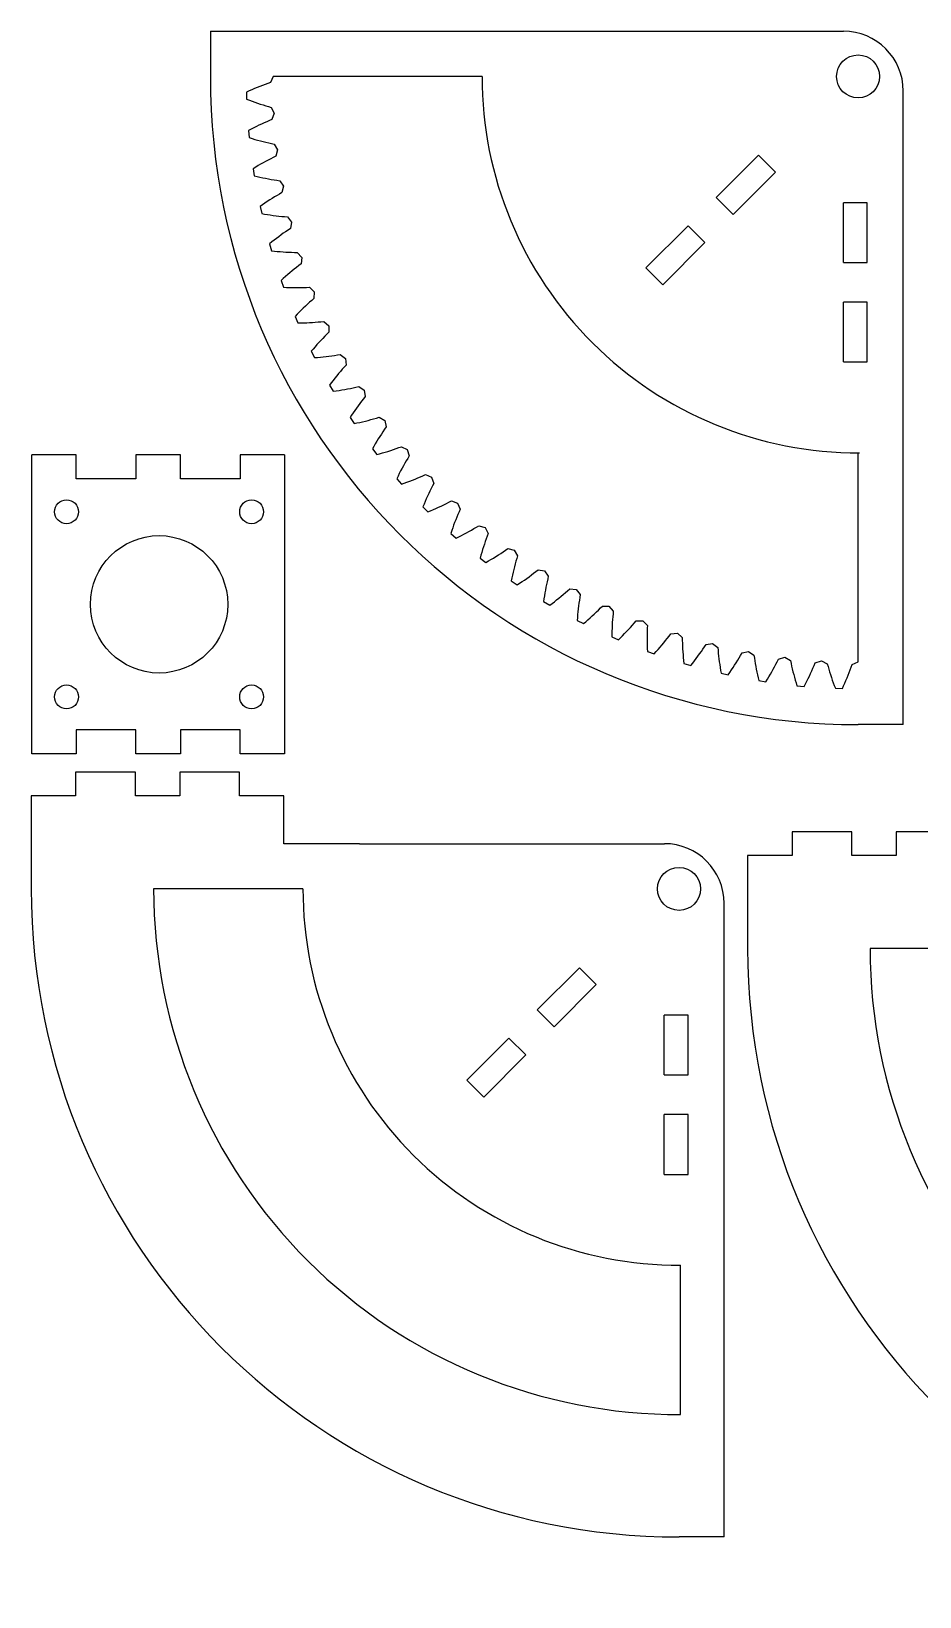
# Model space of a CAD drawing. Extents: x -1170 to -522, y -320 to 158.
# Drawn here: x -798 to -649.2, y -104 to 158 of the extents above; entities that cross this region are included whole.
import ezdxf

# ---------------------------------------------------------------- set-up
doc = ezdxf.new("R2010")
doc.units = 0
doc.linetypes.add('K5LT_BASIC', pattern=[0])
doc.layers.get('0').update_dxf_attribs({"lineweight": 25, "true_color": 0xffffff})
doc.layers.add('Системный слой', color=7, linetype='Continuous', true_color=0xffffff)

msp = doc.modelspace()

# ---------------------------------------------------------------- linework, layer by layer
at = {"color": 1, "true_color": 0xff0000}
for p, q in [((-768.03, 158.03), (-661.97, 158.03)), ((-768.03, 158.03), (-768.03, 150.47)), ((-757.97, 149.47), (-758.42, 149.3)), ((-757.53, 150.47), (-757.97, 149.47)), ((-757.53, 150.47), (-757.53, 150.47)), ((-761.55, 148.05), (-762, 147.85)), ((-762, 147.85), (-761.96, 146.66)), ((-761.1, 148.25), (-761.55, 148.05)), ((-760.66, 148.44), (-761.1, 148.25)), ((-760.21, 148.63), (-760.66, 148.44)), ((-759.77, 148.8), (-760.21, 148.63)), ((-759.32, 148.98), (-759.77, 148.8)), ((-758.87, 149.14), (-759.32, 148.98)), ((-758.42, 149.3), (-758.87, 149.14)), ((-761.96, 146.66), (-761.5, 146.48)), ((-761.5, 146.48), (-761.04, 146.31)), ((-761.04, 146.31), (-760.59, 146.15)), ((-760.59, 146.15), (-760.13, 145.99)), ((-760.13, 145.99), (-759.67, 145.84)), ((-759.67, 145.84), (-759.21, 145.7)), ((-759.21, 145.7), (-758.76, 145.56)), ((-758.76, 145.56), (-758.3, 145.43)), ((-758.3, 145.43), (-757.84, 145.29)), ((-757.84, 145.29), (-757.34, 144.32)), ((-757.34, 144.32), (-757.72, 143.29)), ((-757.34, 144.32), (-757.34, 144.32)), ((-761.2, 141.65), (-761.63, 141.42)), ((-760.76, 141.88), (-761.2, 141.65)), ((-760.33, 142.1), (-760.76, 141.88)), ((-759.9, 142.31), (-760.33, 142.1)), ((-759.46, 142.51), (-759.9, 142.31)), ((-759.03, 142.71), (-759.46, 142.51)), ((-758.59, 142.9), (-759.03, 142.71)), ((-758.15, 143.1), (-758.59, 142.9)), ((-757.72, 143.29), (-758.15, 143.1)), ((-761.63, 141.42), (-761.52, 140.23)), ((-761.52, 140.23), (-761.05, 140.08)), ((-761.05, 140.08), (-760.58, 139.94)), ((-760.58, 139.94), (-760.12, 139.81)), ((-760.12, 139.81), (-759.65, 139.68)), ((-759.65, 139.68), (-759.18, 139.56)), ((-759.18, 139.56), (-758.72, 139.45)), ((-758.72, 139.45), (-758.25, 139.34)), ((-758.25, 139.34), (-757.79, 139.24)), ((-757.79, 139.24), (-757.32, 139.13)), ((-757.32, 139.13), (-756.76, 138.19)), ((-758.34, 136.48), (-758.77, 136.25)), ((-757.92, 136.7), (-758.34, 136.48)), ((-757.5, 136.92), (-757.92, 136.7)), ((-757.07, 137.14), (-757.5, 136.92)), ((-756.76, 138.19), (-757.07, 137.14)), ((-756.76, 138.19), (-756.76, 138.19)), ((-683.29, 130.2), (-676.22, 137.27)), ((-673.39, 134.44), (-676.22, 137.27)), ((-760.44, 135.28), (-760.86, 135.03)), ((-760.86, 135.03), (-760.67, 133.85)), ((-760.67, 133.85), (-760.2, 133.73)), ((-760.03, 135.54), (-760.44, 135.28)), ((-760.2, 133.73), (-759.72, 133.62)), ((-759.61, 135.78), (-760.03, 135.54)), ((-759.19, 136.02), (-759.61, 135.78)), ((-758.77, 136.25), (-759.19, 136.02)), ((-680.47, 127.37), (-673.39, 134.44)), ((-759.72, 133.62), (-759.25, 133.51)), ((-759.25, 133.51), (-758.77, 133.42)), ((-758.77, 133.42), (-758.3, 133.33)), ((-758.3, 133.33), (-757.83, 133.24)), ((-757.83, 133.24), (-757.36, 133.16)), ((-757.36, 133.16), (-756.89, 133.09)), ((-756.89, 133.09), (-756.42, 133.01)), ((-756.04, 131.04), (-756.45, 130.79)), ((-756.42, 133.01), (-755.79, 132.11)), ((-755.79, 132.11), (-756.04, 131.04)), ((-755.79, 132.11), (-755.79, 132.11)), ((-759.29, 128.98), (-759.69, 128.69)), ((-759.69, 128.69), (-759.43, 127.53)), ((-758.89, 129.26), (-759.29, 128.98)), ((-758.49, 129.53), (-758.89, 129.26)), ((-758.08, 129.79), (-758.49, 129.53)), ((-757.68, 130.05), (-758.08, 129.79)), ((-757.27, 130.3), (-757.68, 130.05)), ((-756.86, 130.55), (-757.27, 130.3)), ((-756.45, 130.79), (-756.86, 130.55)), ((-683.29, 130.2), (-680.47, 127.37)), ((-658, 129.33), (-662, 129.33)), ((-662, 119.33), (-662, 129.33)), ((-658, 119.33), (-658, 129.33)), ((-759.43, 127.53), (-758.95, 127.44)), ((-758.95, 127.44), (-758.47, 127.36)), ((-758.47, 127.36), (-757.99, 127.29)), ((-757.99, 127.29), (-757.51, 127.22)), ((-757.51, 127.22), (-757.03, 127.16)), ((-757.03, 127.16), (-756.55, 127.1)), ((-756.55, 127.1), (-756.08, 127.05)), ((-756.08, 127.05), (-755.61, 127.01)), ((-755.61, 127.01), (-755.13, 126.96)), ((-755.13, 126.96), (-754.45, 126.1)), ((-754.45, 126.1), (-754.63, 125.02)), ((-754.45, 126.1), (-754.45, 126.1)), ((-756.98, 123.36), (-757.36, 123.06)), ((-756.59, 123.65), (-756.98, 123.36)), ((-756.2, 123.93), (-756.59, 123.65)), ((-755.81, 124.21), (-756.2, 123.93)), ((-755.42, 124.48), (-755.81, 124.21)), ((-755.02, 124.75), (-755.42, 124.48)), ((-754.63, 125.02), (-755.02, 124.75)), ((-695.08, 118.42), (-688.01, 125.49)), ((-685.18, 122.66), (-688.01, 125.49)), ((-757.74, 122.76), (-758.12, 122.45)), ((-758.12, 122.45), (-757.79, 121.3)), ((-757.79, 121.3), (-757.3, 121.25)), ((-757.36, 123.06), (-757.74, 122.76)), ((-757.3, 121.25), (-756.82, 121.19)), ((-756.82, 121.19), (-756.34, 121.15)), ((-756.34, 121.15), (-755.85, 121.11)), ((-755.85, 121.11), (-755.37, 121.08)), ((-755.37, 121.08), (-754.9, 121.06)), ((-754.9, 121.06), (-754.42, 121.04)), ((-754.42, 121.04), (-753.94, 121.02)), ((-753.94, 121.02), (-753.47, 121.01)), ((-753.47, 121.01), (-752.73, 120.19)), ((-692.25, 115.59), (-685.18, 122.66)), ((-753.97, 118.21), (-754.34, 117.91)), ((-753.6, 118.51), (-753.97, 118.21)), ((-753.22, 118.8), (-753.6, 118.51)), ((-752.85, 119.09), (-753.22, 118.8)), ((-752.73, 120.19), (-752.85, 119.09)), ((-752.73, 120.19), (-752.73, 120.19)), ((-695.08, 118.42), (-692.25, 115.59)), ((-662, 119.33), (-658, 119.33)), ((-755.81, 116.64), (-756.17, 116.31)), ((-756.17, 116.31), (-755.77, 115.19)), ((-755.45, 116.97), (-755.81, 116.64)), ((-755.08, 117.29), (-755.45, 116.97)), ((-754.71, 117.6), (-755.08, 117.29)), ((-754.34, 117.91), (-754.71, 117.6)), ((-755.77, 115.19), (-755.28, 115.16)), ((-755.28, 115.16), (-754.79, 115.14)), ((-754.79, 115.14), (-754.3, 115.13)), ((-754.3, 115.13), (-753.82, 115.12)), ((-753.82, 115.12), (-753.34, 115.12)), ((-753.34, 115.12), (-752.86, 115.13)), ((-752.86, 115.13), (-752.38, 115.14)), ((-752.38, 115.14), (-751.91, 115.15)), ((-751.91, 115.15), (-751.43, 115.17)), ((-751.43, 115.17), (-750.65, 114.39)), ((-751.05, 112.98), (-751.4, 112.66)), ((-750.69, 113.3), (-751.05, 112.98)), ((-750.65, 114.39), (-750.69, 113.3)), ((-750.65, 114.39), (-750.65, 114.39)), ((-753.5, 110.66), (-753.83, 110.31)), ((-753.83, 110.31), (-753.36, 109.22)), ((-753.15, 111.01), (-753.5, 110.66)), ((-752.81, 111.36), (-753.15, 111.01)), ((-752.46, 111.69), (-752.81, 111.36)), ((-752.11, 112.02), (-752.46, 111.69)), ((-751.76, 112.35), (-752.11, 112.02)), ((-751.4, 112.66), (-751.76, 112.35)), ((-658, 112.67), (-662, 112.67)), ((-662, 102.67), (-662, 112.67)), ((-658, 102.67), (-658, 112.67)), ((-753.36, 109.22), (-752.87, 109.22)), ((-752.87, 109.22), (-752.38, 109.23)), ((-752.38, 109.23), (-751.9, 109.25)), ((-751.9, 109.25), (-751.42, 109.27)), ((-751.42, 109.27), (-750.94, 109.3)), ((-750.94, 109.3), (-750.46, 109.34)), ((-750.46, 109.34), (-749.98, 109.38)), ((-749.98, 109.38), (-749.51, 109.42)), ((-749.51, 109.42), (-749.03, 109.46)), ((-749.03, 109.46), (-748.2, 108.74)), ((-748.18, 107.65), (-748.51, 107.31)), ((-748.2, 108.74), (-748.2, 108.74)), ((-748.2, 108.74), (-748.18, 107.65)), ((-750.81, 104.84), (-751.13, 104.47)), ((-750.49, 105.21), (-750.81, 104.84)), ((-750.17, 105.58), (-750.49, 105.21)), ((-749.84, 105.93), (-750.17, 105.58)), ((-749.52, 106.28), (-749.84, 105.93)), ((-749.18, 106.63), (-749.52, 106.28)), ((-748.85, 106.97), (-749.18, 106.63)), ((-748.51, 107.31), (-748.85, 106.97)), ((-751.13, 104.47), (-750.59, 103.41)), ((-750.59, 103.41), (-750.1, 103.44)), ((-750.1, 103.44), (-749.61, 103.48)), ((-749.61, 103.48), (-749.13, 103.53)), ((-749.13, 103.53), (-748.65, 103.58)), ((-748.65, 103.58), (-748.17, 103.64)), ((-748.17, 103.64), (-747.7, 103.71)), ((-747.7, 103.71), (-747.22, 103.78)), ((-747.22, 103.78), (-746.75, 103.85)), ((-746.75, 103.85), (-746.28, 103.93)), ((-746.28, 103.93), (-745.41, 103.26)), ((-745.41, 103.26), (-745.41, 103.26)), ((-745.41, 103.26), (-745.31, 102.16)), ((-662, 102.67), (-658, 102.67)), ((-747.47, 99.59), (-747.77, 99.2)), ((-747.17, 99.97), (-747.47, 99.59)), ((-746.87, 100.35), (-747.17, 99.97)), ((-746.56, 100.72), (-746.87, 100.35)), ((-746.25, 101.09), (-746.56, 100.72)), ((-745.94, 101.45), (-746.25, 101.09)), ((-745.63, 101.81), (-745.94, 101.45)), ((-745.31, 102.16), (-745.63, 101.81)), ((-747.77, 99.2), (-748.06, 98.81)), ((-748.06, 98.81), (-747.45, 97.78)), ((-747.45, 97.78), (-746.96, 97.85)), ((-746.96, 97.85), (-746.48, 97.92)), ((-746.48, 97.92), (-746, 98)), ((-746, 98), (-745.53, 98.08)), ((-745.53, 98.08), (-745.05, 98.17)), ((-745.05, 98.17), (-744.58, 98.26)), ((-744.58, 98.26), (-744.12, 98.37)), ((-744.12, 98.37), (-743.65, 98.47)), ((-743.65, 98.47), (-743.19, 98.57)), ((-743.19, 98.57), (-742.27, 97.96)), ((-742.27, 97.96), (-742.27, 97.96)), ((-742.27, 97.96), (-742.11, 96.87)), ((-743.83, 94.57), (-744.1, 94.17)), ((-743.55, 94.96), (-743.83, 94.57)), ((-743.27, 95.35), (-743.55, 94.96)), ((-742.98, 95.74), (-743.27, 95.35)), ((-742.69, 96.12), (-742.98, 95.74)), ((-742.4, 96.5), (-742.69, 96.12)), ((-742.11, 96.87), (-742.4, 96.5)), ((-744.37, 93.76), (-744.64, 93.35)), ((-744.64, 93.35), (-743.97, 92.37)), ((-744.1, 94.17), (-744.37, 93.76)), ((-743.97, 92.37), (-743.49, 92.46)), ((-743.49, 92.46), (-743.01, 92.56)), ((-743.01, 92.56), (-742.54, 92.67)), ((-742.54, 92.67), (-742.07, 92.78)), ((-742.07, 92.78), (-741.6, 92.9)), ((-741.6, 92.9), (-741.14, 93.03)), ((-741.14, 93.03), (-740.68, 93.16)), ((-740.68, 93.16), (-740.22, 93.29)), ((-740.22, 93.29), (-739.76, 93.42)), ((-739.76, 93.42), (-738.81, 92.87)), ((-738.58, 91.79), (-738.85, 91.4)), ((-738.81, 92.87), (-738.81, 92.87)), ((-738.81, 92.87), (-738.58, 91.79)), ((-740.15, 89.39), (-740.4, 88.97)), ((-739.9, 89.8), (-740.15, 89.39)), ((-739.64, 90.21), (-739.9, 89.8)), ((-739.38, 90.61), (-739.64, 90.21)), ((-739.12, 91), (-739.38, 90.61)), ((-738.85, 91.4), (-739.12, 91)), ((-797.92, 37.1), (-797.92, 87.1)), ((-790.49, 87.1), (-797.92, 87.1)), ((-790.49, 83.1), (-790.49, 87.1)), ((-773.06, 87.1), (-780.49, 87.1)), ((-780.49, 87.1), (-780.49, 83.1)), ((-773.06, 83.1), (-773.06, 87.1)), ((-755.62, 87.1), (-763.06, 87.1)), ((-763.06, 87.1), (-763.06, 83.1)), ((-755.62, 87.1), (-755.62, 37.1)), ((-740.64, 88.55), (-740.88, 88.12)), ((-740.88, 88.12), (-740.15, 87.18)), ((-740.4, 88.97), (-740.64, 88.55)), ((-740.15, 87.18), (-739.68, 87.3)), ((-739.68, 87.3), (-739.21, 87.44)), ((-739.21, 87.44), (-738.74, 87.57)), ((-738.74, 87.57), (-738.28, 87.71)), ((-738.28, 87.71), (-737.82, 87.86)), ((-737.82, 87.86), (-737.37, 88.02)), ((-737.37, 88.02), (-736.92, 88.17)), ((-736.92, 88.17), (-736.47, 88.33)), ((-736.47, 88.33), (-736.02, 88.49)), ((-736.02, 88.49), (-735.04, 88)), ((-734.98, 86.53), (-735.22, 86.12)), ((-735.04, 88), (-735.04, 88)), ((-735.04, 88), (-734.74, 86.95)), ((-734.74, 86.95), (-734.98, 86.53)), ((-659.53, 52.47), (-659.53, 87.47)), ((-736.38, 84.01), (-736.6, 83.58)), ((-736.16, 84.44), (-736.38, 84.01)), ((-735.93, 84.87), (-736.16, 84.44)), ((-735.7, 85.29), (-735.93, 84.87)), ((-735.46, 85.71), (-735.7, 85.29)), ((-735.22, 86.12), (-735.46, 85.71)), ((-780.49, 83.1), (-790.49, 83.1)), ((-763.06, 83.1), (-773.06, 83.1)), ((-736.6, 83.58), (-736.81, 83.13)), ((-736.81, 83.13), (-736.02, 82.24)), ((-736.02, 82.24), (-735.56, 82.4)), ((-735.56, 82.4), (-735.1, 82.56)), ((-735.1, 82.56), (-734.64, 82.72)), ((-734.64, 82.72), (-734.19, 82.89)), ((-734.19, 82.89), (-733.74, 83.07)), ((-733.74, 83.07), (-733.3, 83.25)), ((-733.3, 83.25), (-732.86, 83.44)), ((-732.86, 83.44), (-732.42, 83.63)), ((-732.42, 83.63), (-731.98, 83.81)), ((-731.98, 83.81), (-730.97, 83.39)), ((-731.03, 81.5), (-731.25, 81.07)), ((-730.82, 81.92), (-731.03, 81.5)), ((-730.97, 83.39), (-730.97, 83.39)), ((-730.97, 83.39), (-730.6, 82.35)), ((-730.6, 82.35), (-730.82, 81.92)), ((-732.24, 78.87), (-732.43, 78.42)), ((-732.05, 79.32), (-732.24, 78.87)), ((-731.86, 79.76), (-732.05, 79.32)), ((-731.66, 80.2), (-731.86, 79.76)), ((-731.46, 80.64), (-731.66, 80.2)), ((-731.25, 81.07), (-731.46, 80.64)), ((-729.36, 78.54), (-728.93, 78.75)), ((-728.93, 78.75), (-728.5, 78.97)), ((-728.5, 78.97), (-728.08, 79.18)), ((-728.08, 79.18), (-727.65, 79.4)), ((-727.65, 79.4), (-726.61, 79.03)), ((-726.61, 79.03), (-726.61, 79.03)), ((-726.61, 79.03), (-726.19, 78.02)), ((-732.43, 78.42), (-731.58, 77.57)), ((-731.58, 77.57), (-731.13, 77.76)), ((-731.13, 77.76), (-730.68, 77.95)), ((-730.68, 77.95), (-730.24, 78.14)), ((-730.24, 78.14), (-729.8, 78.34)), ((-729.8, 78.34), (-729.36, 78.54)), ((-726.93, 76.26), (-727.11, 75.81)), ((-726.75, 76.7), (-726.93, 76.26)), ((-726.56, 77.14), (-726.75, 76.7)), ((-726.37, 77.58), (-726.56, 77.14)), ((-726.19, 78.02), (-726.37, 77.58)), ((-727.6, 74.44), (-727.76, 73.98)), ((-727.76, 73.98), (-726.87, 73.19)), ((-727.44, 74.9), (-727.6, 74.44)), ((-727.28, 75.36), (-727.44, 74.9)), ((-727.11, 75.81), (-727.28, 75.36)), ((-726.87, 73.19), (-726.42, 73.4)), ((-726.42, 73.4), (-725.99, 73.62)), ((-725.99, 73.62), (-725.56, 73.84)), ((-725.56, 73.84), (-725.13, 74.07)), ((-725.13, 74.07), (-724.71, 74.3)), ((-724.71, 74.3), (-724.29, 74.54)), ((-724.29, 74.54), (-723.88, 74.78)), ((-723.88, 74.78), (-723.47, 75.02)), ((-723.47, 75.02), (-723.05, 75.26)), ((-723.05, 75.26), (-722, 74.96)), ((-722, 74.96), (-722, 74.96)), ((-722, 74.96), (-721.51, 73.98)), ((-721.67, 73.53), (-721.83, 73.08)), ((-721.51, 73.98), (-721.67, 73.53)), ((-722.56, 70.79), (-722.7, 70.32)), ((-722.43, 71.26), (-722.56, 70.79)), ((-722.29, 71.72), (-722.43, 71.26)), ((-722.14, 72.18), (-722.29, 71.72)), ((-721.98, 72.63), (-722.14, 72.18)), ((-721.83, 73.08), (-721.98, 72.63)), ((-719.39, 70.62), (-719, 70.88)), ((-719, 70.88), (-718.6, 71.15)), ((-718.6, 71.15), (-718.21, 71.42)), ((-718.21, 71.42), (-717.13, 71.19)), ((-717.13, 71.19), (-717.13, 71.19)), ((-717.13, 71.19), (-716.58, 70.24)), ((-722.7, 70.32), (-722.82, 69.85)), ((-722.82, 69.85), (-721.88, 69.12)), ((-721.88, 69.12), (-721.45, 69.36)), ((-721.45, 69.36), (-721.03, 69.6)), ((-721.03, 69.6), (-720.61, 69.85)), ((-720.61, 69.85), (-720.2, 70.1)), ((-720.2, 70.1), (-719.79, 70.36)), ((-719.79, 70.36), (-719.39, 70.62)), ((-717.1, 68.4), (-717.22, 67.93)), ((-716.97, 68.86), (-717.1, 68.4)), ((-716.84, 69.32), (-716.97, 68.86)), ((-716.71, 69.78), (-716.84, 69.32)), ((-716.58, 70.24), (-716.71, 69.78)), ((-717.54, 66.51), (-717.63, 66.03)), ((-717.63, 66.03), (-716.65, 65.36)), ((-717.44, 66.99), (-717.54, 66.51)), ((-717.33, 67.46), (-717.44, 66.99)), ((-717.22, 67.93), (-717.33, 67.46)), ((-716.65, 65.36), (-716.24, 65.63)), ((-716.24, 65.63), (-715.83, 65.9)), ((-715.83, 65.9), (-715.43, 66.17)), ((-715.43, 66.17), (-715.04, 66.45)), ((-715.04, 66.45), (-714.65, 66.73)), ((-714.65, 66.73), (-714.26, 67.02)), ((-714.26, 67.02), (-713.88, 67.31)), ((-713.88, 67.31), (-713.5, 67.6)), ((-713.5, 67.6), (-713.13, 67.89)), ((-713.13, 67.89), (-712.04, 67.73)), ((-712.04, 67.73), (-712.04, 67.73)), ((-712.04, 67.73), (-711.43, 66.81)), ((-711.63, 65.88), (-711.74, 65.42)), ((-711.53, 66.35), (-711.63, 65.88)), ((-711.43, 66.81), (-711.53, 66.35)), ((-712.15, 63.04), (-712.22, 62.55)), ((-712.08, 63.52), (-712.15, 63.04)), ((-712, 64), (-712.08, 63.52)), ((-711.92, 64.47), (-712, 64)), ((-711.83, 64.95), (-711.92, 64.47)), ((-711.74, 65.42), (-711.83, 64.95)), ((-710.03, 62.83), (-709.65, 63.13)), ((-709.65, 63.13), (-709.28, 63.44)), ((-709.28, 63.44), (-708.91, 63.75)), ((-708.91, 63.75), (-708.55, 64.06)), ((-708.55, 64.06), (-708.19, 64.37)), ((-708.19, 64.37), (-707.84, 64.69)), ((-707.84, 64.69), (-706.74, 64.59)), ((-706.74, 64.59), (-706.74, 64.59)), ((-706.74, 64.59), (-706.07, 63.72)), ((-706.15, 63.25), (-706.22, 62.78)), ((-706.07, 63.72), (-706.15, 63.25)), ((-712.22, 62.55), (-711.19, 61.94)), ((-711.19, 61.94), (-710.8, 62.23)), ((-710.8, 62.23), (-710.41, 62.53)), ((-710.41, 62.53), (-710.03, 62.83)), ((-706.52, 60.39), (-706.56, 59.9)), ((-706.47, 60.87), (-706.52, 60.39)), ((-706.42, 61.35), (-706.47, 60.87)), ((-706.36, 61.83), (-706.42, 61.35)), ((-706.29, 62.3), (-706.36, 61.83)), ((-706.22, 62.78), (-706.29, 62.3)), ((-704.07, 60.16), (-703.72, 60.48)), ((-703.72, 60.48), (-703.37, 60.82)), ((-703.37, 60.82), (-703.03, 61.15)), ((-703.03, 61.15), (-702.69, 61.49)), ((-702.69, 61.49), (-702.35, 61.82)), ((-702.35, 61.82), (-701.26, 61.8)), ((-701.26, 61.8), (-701.26, 61.8)), ((-701.26, 61.8), (-700.54, 60.97)), ((-700.58, 60.49), (-700.62, 60.02)), ((-700.54, 60.97), (-700.58, 60.49)), ((-706.56, 59.9), (-706.59, 59.41)), ((-706.59, 59.41), (-705.53, 58.87)), ((-705.53, 58.87), (-705.16, 59.19)), ((-705.16, 59.19), (-704.79, 59.51)), ((-704.79, 59.51), (-704.42, 59.83)), ((-704.42, 59.83), (-704.07, 60.16)), ((-700.75, 58.1), (-700.77, 57.62)), ((-700.73, 58.58), (-700.75, 58.1)), ((-700.7, 59.06), (-700.73, 58.58)), ((-700.66, 59.54), (-700.7, 59.06)), ((-700.62, 60.02), (-700.66, 59.54)), ((-698.31, 57.54), (-697.98, 57.89)), ((-697.98, 57.89), (-697.65, 58.24)), ((-697.65, 58.24), (-697.34, 58.6)), ((-697.34, 58.6), (-697.02, 58.95)), ((-697.02, 58.95), (-696.7, 59.31)), ((-696.7, 59.31), (-695.61, 59.35)), ((-695.61, 59.35), (-695.61, 59.35)), ((-695.61, 59.35), (-694.83, 58.57)), ((-694.85, 58.09), (-694.86, 57.62)), ((-694.83, 58.57), (-694.85, 58.09)), ((-700.77, 57.62), (-700.78, 57.13)), ((-700.78, 57.13), (-700.78, 56.64)), ((-700.78, 56.64), (-699.69, 56.17)), ((-699.69, 56.17), (-699.34, 56.5)), ((-699.34, 56.5), (-698.99, 56.85)), ((-698.99, 56.85), (-698.64, 57.19)), ((-698.64, 57.19), (-698.31, 57.54)), ((-694.87, 57.14), (-694.88, 56.66)), ((-694.88, 56.66), (-694.88, 56.18)), ((-694.88, 56.18), (-694.87, 55.7)), ((-694.86, 57.62), (-694.87, 57.14)), ((-694.87, 55.7), (-694.86, 55.21)), ((-694.86, 55.21), (-694.84, 54.72)), ((-692.71, 54.92), (-692.4, 55.29)), ((-692.4, 55.29), (-692.09, 55.66)), ((-692.09, 55.66), (-691.79, 56.03)), ((-691.79, 56.03), (-691.49, 56.4)), ((-691.49, 56.4), (-691.2, 56.78)), ((-691.2, 56.78), (-690.91, 57.15)), ((-690.91, 57.15), (-689.81, 57.27)), ((-689.81, 57.27), (-689.81, 57.27)), ((-689.81, 57.27), (-688.99, 56.53)), ((-688.99, 56.53), (-688.98, 56.06)), ((-688.98, 56.06), (-688.96, 55.58)), ((-688.96, 55.58), (-688.94, 55.1)), ((-688.94, 55.1), (-688.92, 54.63)), ((-685.25, 54.98), (-684.98, 55.37)), ((-684.98, 55.37), (-683.9, 55.55)), ((-683.9, 55.55), (-683.9, 55.55)), ((-683.9, 55.55), (-683.04, 54.87)), ((-694.84, 54.72), (-694.81, 54.23)), ((-694.81, 54.23), (-693.69, 53.83)), ((-693.69, 53.83), (-693.36, 54.19)), ((-693.36, 54.19), (-693.03, 54.55)), ((-693.03, 54.55), (-692.71, 54.92)), ((-688.92, 54.63), (-688.89, 54.15)), ((-688.89, 54.15), (-688.85, 53.66)), ((-688.85, 53.66), (-688.81, 53.18)), ((-688.81, 53.18), (-688.75, 52.7)), ((-688.75, 52.7), (-688.7, 52.21)), ((-687.24, 52.26), (-686.94, 52.64)), ((-686.94, 52.64), (-686.64, 53.02)), ((-686.64, 53.02), (-686.35, 53.41)), ((-686.35, 53.41), (-686.07, 53.8)), ((-686.07, 53.8), (-685.79, 54.19)), ((-685.79, 54.19), (-685.52, 54.58)), ((-685.52, 54.58), (-685.25, 54.98)), ((-683.04, 54.87), (-682.99, 54.39)), ((-682.99, 54.39), (-682.95, 53.92)), ((-682.95, 53.92), (-682.9, 53.45)), ((-682.9, 53.45), (-682.84, 52.97)), ((-682.84, 52.97), (-682.78, 52.49)), ((-682.78, 52.49), (-682.71, 52.01)), ((-679.95, 52.32), (-679.7, 52.73)), ((-679.7, 52.73), (-679.45, 53.14)), ((-679.45, 53.14), (-679.21, 53.55)), ((-679.21, 53.55), (-678.96, 53.96)), ((-678.96, 53.96), (-677.89, 54.21)), ((-677.89, 54.21), (-677.89, 54.21)), ((-677.89, 54.21), (-676.99, 53.58)), ((-676.99, 53.58), (-676.91, 53.11)), ((-676.91, 53.11), (-676.84, 52.64)), ((-676.84, 52.64), (-676.76, 52.17)), ((-673.3, 52.08), (-673.08, 52.5)), ((-673.08, 52.5), (-672.86, 52.93)), ((-672.86, 52.93), (-671.81, 53.24)), ((-671.81, 53.24), (-671.81, 53.24)), ((-671.81, 53.24), (-670.87, 52.68)), ((-670.87, 52.68), (-670.76, 52.21)), ((-666.71, 52.28), (-665.68, 52.66)), ((-665.68, 52.66), (-665.68, 52.66)), ((-665.68, 52.66), (-664.71, 52.16)), ((-660.53, 52.03), (-659.53, 52.47)), ((-659.53, 52.47), (-659.53, 52.47)), ((-688.7, 52.21), (-687.55, 51.88)), ((-687.55, 51.88), (-687.24, 52.26)), ((-682.71, 52.01), (-682.64, 51.53)), ((-682.64, 51.53), (-682.56, 51.05)), ((-682.56, 51.05), (-682.47, 50.57)), ((-682.47, 50.57), (-681.31, 50.31)), ((-681.31, 50.31), (-681.02, 50.71)), ((-681.02, 50.71), (-680.74, 51.11)), ((-680.74, 51.11), (-680.47, 51.51)), ((-680.47, 51.51), (-680.21, 51.92)), ((-680.21, 51.92), (-679.95, 52.32)), ((-676.76, 52.17), (-676.67, 51.7)), ((-676.67, 51.7), (-676.58, 51.23)), ((-676.58, 51.23), (-676.49, 50.75)), ((-676.49, 50.75), (-676.38, 50.28)), ((-676.38, 50.28), (-676.27, 49.8)), ((-676.27, 49.8), (-676.15, 49.33)), ((-674.72, 49.56), (-674.46, 49.97)), ((-674.46, 49.97), (-674.22, 50.39)), ((-674.22, 50.39), (-673.98, 50.81)), ((-673.98, 50.81), (-673.75, 51.23)), ((-673.75, 51.23), (-673.52, 51.66)), ((-673.52, 51.66), (-673.3, 52.08)), ((-670.76, 52.21), (-670.66, 51.75)), ((-670.66, 51.75), (-670.55, 51.28)), ((-670.55, 51.28), (-670.44, 50.82)), ((-670.44, 50.82), (-670.32, 50.35)), ((-670.32, 50.35), (-670.19, 49.88)), ((-670.19, 49.88), (-670.06, 49.42)), ((-667.9, 49.67), (-667.69, 50.1)), ((-667.69, 50.1), (-667.49, 50.54)), ((-667.49, 50.54), (-667.29, 50.97)), ((-667.29, 50.97), (-667.1, 51.41)), ((-667.1, 51.41), (-666.9, 51.85)), ((-666.9, 51.85), (-666.71, 52.28)), ((-664.71, 52.16), (-664.57, 51.7)), ((-664.57, 51.7), (-664.44, 51.24)), ((-664.44, 51.24), (-664.3, 50.79)), ((-664.3, 50.79), (-664.16, 50.33)), ((-664.16, 50.33), (-664.01, 49.87)), ((-664.01, 49.87), (-663.85, 49.41)), ((-661.37, 49.79), (-661.2, 50.23)), ((-661.2, 50.23), (-661.02, 50.68)), ((-661.02, 50.68), (-660.86, 51.13)), ((-660.86, 51.13), (-660.7, 51.58)), ((-660.7, 51.58), (-660.53, 52.03)), ((-676.15, 49.33), (-674.97, 49.14)), ((-674.97, 49.14), (-674.72, 49.56)), ((-670.06, 49.42), (-669.92, 48.95)), ((-669.92, 48.95), (-669.77, 48.48)), ((-669.77, 48.48), (-668.58, 48.37)), ((-668.58, 48.37), (-668.35, 48.8)), ((-668.35, 48.8), (-668.12, 49.24)), ((-668.12, 49.24), (-667.9, 49.67)), ((-663.85, 49.41), (-663.69, 48.96)), ((-663.69, 48.96), (-663.52, 48.5)), ((-663.52, 48.5), (-663.34, 48.04)), ((-663.34, 48.04), (-662.15, 48)), ((-662.15, 48), (-661.95, 48.45)), ((-661.95, 48.45), (-661.75, 48.9)), ((-661.75, 48.9), (-661.56, 49.34)), ((-661.56, 49.34), (-661.37, 49.79)), ((-651.97, 41.97), (-659.53, 41.97)), ((-780.49, 41.1), (-790.49, 41.1)), ((-790.49, 41.1), (-790.49, 37.1)), ((-780.49, 37.1), (-780.49, 41.1)), ((-763.06, 41.1), (-773.06, 41.1)), ((-773.06, 41.1), (-773.06, 37.1)), ((-763.06, 37.1), (-763.06, 41.1)), ((-790.49, 37.1), (-797.92, 37.1)), ((-773.06, 37.1), (-780.49, 37.1)), ((-755.62, 37.1), (-763.06, 37.1)), ((-780.6, 34.03), (-790.6, 34.03)), ((-790.6, 34.03), (-790.6, 30.03)), ((-780.6, 30.03), (-780.6, 34.03)), ((-763.16, 34.03), (-773.16, 34.03)), ((-773.16, 34.03), (-773.16, 30.03)), ((-763.16, 30.03), (-763.16, 34.03)), ((-798.03, 30.03), (-798.03, 22.03)), ((-790.6, 30.03), (-798.03, 30.03)), ((-773.16, 30.03), (-780.6, 30.03)), ((-755.73, 30.03), (-763.16, 30.03)), ((-755.73, 22.03), (-755.73, 30.03)), ((-660.6, 24.03), (-670.6, 24.03)), ((-670.6, 24.03), (-670.6, 20.03)), ((-660.6, 20.03), (-660.6, 24.03)), ((-643.16, 24.03), (-653.16, 24.03)), ((-653.16, 24.03), (-653.16, 20.03)), ((-798.03, 22.03), (-798.03, 14.47)), ((-743.03, 22.03), (-755.73, 22.03)), ((-743.03, 22.03), (-691.97, 22.03)), ((-678.03, 20.03), (-678.03, 12.03)), ((-670.6, 20.03), (-678.03, 20.03)), ((-653.16, 20.03), (-660.6, 20.03)), ((-681.97, -39.03), (-681.97, 12.03)), ((-678.03, 12.03), (-678.03, 4.47)), ((-713.29, -5.8), (-706.22, 1.27)), ((-703.39, -1.56), (-706.22, 1.27)), ((-710.47, -8.63), (-703.39, -1.56)), ((-713.29, -5.8), (-710.47, -8.63)), ((-688, -6.67), (-692, -6.67)), ((-692, -16.67), (-692, -6.67)), ((-688, -16.67), (-688, -6.67)), ((-725.08, -17.58), (-718.01, -10.51)), ((-715.18, -13.34), (-718.01, -10.51)), ((-722.25, -20.41), (-715.18, -13.34)), ((-725.08, -17.58), (-722.25, -20.41)), ((-692, -16.67), (-688, -16.67)), ((-688, -23.33), (-692, -23.33)), ((-692, -33.33), (-692, -23.33)), ((-688, -33.33), (-688, -23.33)), ((-692, -33.33), (-688, -33.33)), ((-689.28, -73.53), (-689.28, -48.53)), ((-681.97, -94.03), (-689.53, -94.03))]:
    msp.add_line(p, q, dxfattribs=at)
for centre, radius in [((-659.53, 150.47), 3.6), ((-792.12, 77.6), 2), ((-761.12, 77.6), 2), ((-776.62, 62.1), 11.5), ((-792.12, 46.6), 2), ((-761.12, 46.6), 2), ((-689.53, 14.47), 3.6)]:
    msp.add_circle(centre, radius, dxfattribs=at)
for centre, radius, start, end in [((-661.97, 148.03), 10, 0, 90), ((-659.53, 150.47), 108.5, 180, 270), ((-659.53, 150.47), 63, 179.9932, 270.2258), ((-691.97, 12.03), 10, 360, 90), ((-689.53, 14.47), 108.5, 180, 270), ((-689.53, 14.47), 88, 179.9986, 270.1616), ((-689.53, 14.47), 63, 179.9932, 270.2258), ((-569.53, 4.47), 108.5, 180, 270), ((-569.53, 4.47), 88, 179.9986, 270.1616)]:
    msp.add_arc(centre, radius, start, end, dxfattribs=at)
at = {"layer": 'Системный слой', "color": 1, "linetype": 'K5LT_BASIC', "true_color": 0xff0000}
for p, q in [((-722.53, 150.48), (-757.53, 150.47)), ((-651.97, 41.97), (-651.97, 148.03)), ((-752.53, 14.48), (-777.53, 14.47)), ((-632.53, 4.48), (-657.53, 4.47)), ((-681.97, -94.03), (-681.97, -39.03))]:
    msp.add_line(p, q, dxfattribs=at)

doc.saveas('drawing.dxf')
